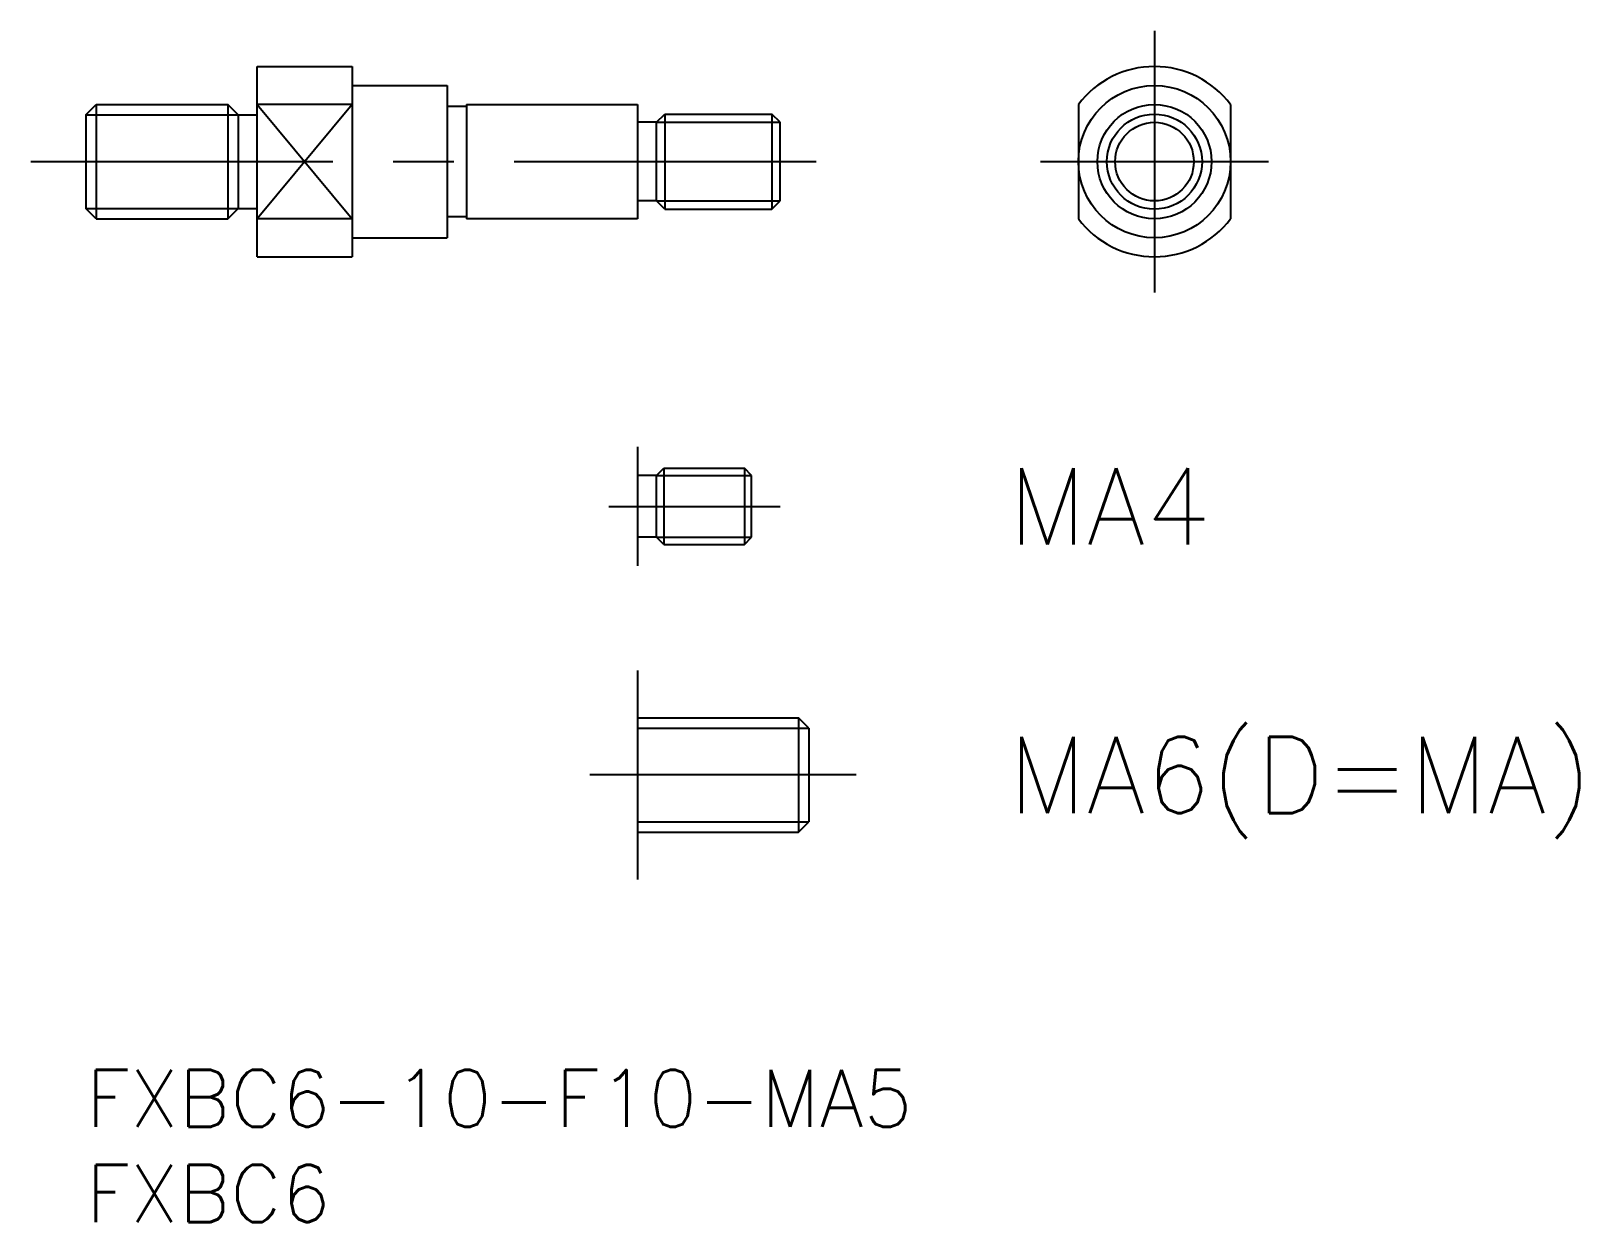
# Model space of a CAD drawing. Extents: x -2.9 to 78.5, y -8 to 54.6.
import ezdxf

# ---------------------------------------------------------------- set-up
doc = ezdxf.new("R2010")
doc.units = 0
doc.header["$LTSCALE"] = 0.5
doc.linetypes.add('CENTER', pattern=[50.8, 31.75, -6.35, 6.35, -6.35])
for name, color, linetype in [('MSM_CENTER', 1, 'CENTER'), ('MSM_CONTINUOUS', 7, 'CONTINUOUS'), ('MSM_NARROW', 5, 'CONTINUOUS'), ('MSM_PART_NUMBER', 7, 'CONTINUOUS')]:
    doc.layers.add(name, color=color, linetype=linetype)
doc.styles.get("Standard").update_dxf_attribs({"font": 'txt.shx', "height": 3, "bigfont": 'bigfont.shx'})

# ---------------------------------------------------------------- blocks, each defined once
blk = doc.blocks.new('*U4')
at = {"layer": 'MSM_PART_NUMBER'}
blk.add_text('FXBC6-10-F10-MA5', height=3, dxfattribs=at).set_placement((0, -3))
blk = doc.blocks.new('*U5')
at = {"layer": 'MSM_PART_NUMBER'}
blk.add_text('FXBC6', height=3, dxfattribs=at).set_placement((0, -8))
blk = doc.blocks.new('*U6')
at = {"layer": 'MSM_PART_NUMBER'}
blk.add_text('MA4', height=4, dxfattribs=at).set_placement((48.5, 27.621))
blk = doc.blocks.new('*U7')
at = {"layer": 'MSM_PART_NUMBER'}
blk.add_text('MA6(D=MA)', height=4, dxfattribs=at).set_placement((48.5, 13.5))

msp = doc.modelspace()

# ---------------------------------------------------------------- linework, layer by layer
at = {"layer": 'MSM_CENTER'}
for p, q in [((56.178257, 54.611937), (56.178257, 40.872063)), ((-2.890343, 47.742), (40.185635, 47.742)), ((50.185635, 47.742), (62.170879, 47.742)), ((27.5, 29.621), (36.5, 29.621)), ((40.5, 15.5), (26.5, 15.5))]:
    msp.add_line(p, q, dxfattribs=at)
at = {"layer": 'MSM_CONTINUOUS'}
for p, q in [((9, 42.742), (9, 52.742)), ((9, 52.742), (14, 52.742)), ((14, 52.742), (14, 42.742)), ((14, 51.742), (19, 51.742)), ((19, 51.742), (19, 43.742)), ((0, 50.2005), (0.5415, 50.742)), ((0.5415, 50.742), (7.4585, 50.742)), ((0.5415, 50.742), (0.5415, 44.742)), ((8, 50.2005), (7.4585, 50.742)), ((7.4585, 50.742), (7.4585, 44.742)), ((14, 50.742), (9, 50.742)), ((20, 50.642), (19, 50.642)), ((20, 50.742), (29, 50.742)), ((20, 50.742), (20, 44.742)), ((29, 50.742), (29, 44.742)), ((52.178257, 50.742), (52.178257, 44.742)), ((60.178257, 50.742), (60.178257, 44.742)), ((0, 50.2005), (0, 45.2835)), ((8, 50.2005), (8, 45.2835)), ((8, 50.2005), (9, 50.2005)), ((30, 49.809), (29, 49.809)), ((30, 49.809), (30.433, 50.242)), ((30, 45.675), (30, 49.809)), ((30.433, 50.242), (36.067, 50.242)), ((30.433, 50.242), (30.433, 45.242)), ((36.5, 49.809), (36.067, 50.242)), ((36.067, 50.242), (36.067, 45.242)), ((36.5, 45.675), (36.5, 49.809)), ((30, 45.675), (29, 45.675)), ((30.433, 45.242), (30, 45.675)), ((36.067, 45.242), (36.5, 45.675)), ((0.5415, 44.742), (0, 45.2835)), ((7.4585, 44.742), (8, 45.2835)), ((8, 45.2835), (9, 45.2835)), ((20, 44.842), (19, 44.842)), ((30.433, 45.242), (36.067, 45.242)), ((0.5415, 44.742), (7.4585, 44.742)), ((14, 44.742), (9, 44.742)), ((29, 44.742), (20, 44.742)), ((14, 43.742), (19, 43.742)), ((9, 42.742), (14, 42.742)), ((29, 32.742), (29, 26.5)), ((30, 31.242), (29, 31.242)), ((30, 31.242), (30.379, 31.621)), ((30, 28), (30, 31.242)), ((30.379, 31.621), (34.621, 31.621)), ((30.379, 31.621), (30.379, 27.621)), ((35, 31.242), (34.621, 31.621)), ((34.621, 31.621), (34.621, 27.621)), ((35, 28), (35, 31.242)), ((30, 28), (29, 28)), ((30.379, 27.621), (30, 28)), ((34.621, 27.621), (35, 28)), ((30.379, 27.621), (34.621, 27.621)), ((29, 21), (29, 10)), ((29, 18.5), (37.4585, 18.5)), ((38, 17.9585), (37.4585, 18.5)), ((37.4585, 18.5), (37.4585, 12.5)), ((38, 17.9585), (38, 13.0415)), ((37.4585, 12.5), (38, 13.0415)), ((29, 12.5), (37.4585, 12.5))]:
    msp.add_line(p, q, dxfattribs=at)
for radius in [4, 3, 2.5]:
    msp.add_circle((56.178257, 47.742), radius, dxfattribs=at)
for start, end in [(36.869898, 143.130102), (216.869898, 323.130102)]:
    msp.add_arc((56.178257, 47.742), 5, start, end, dxfattribs=at)
at = {"layer": 'MSM_NARROW'}
for p, q in [((9, 50.742), (14, 44.742)), ((14, 50.742), (9, 44.742)), ((0, 50.2005), (8, 50.2005)), ((30, 49.809), (36.5, 49.809)), ((30, 45.675), (36.5, 45.675)), ((0, 45.2835), (8, 45.2835)), ((30, 31.242), (35, 31.242)), ((30, 28), (35, 28)), ((29, 17.9585), (38, 17.9585)), ((29, 13.0415), (38, 13.0415))]:
    msp.add_line(p, q, dxfattribs=at)
msp.add_circle((56.178257, 47.742), 2.067, dxfattribs=at)

# ---------------------------------------------------------------- block references
at = {"layer": 'MSM_CONTINUOUS'}
for name in ['*U6', '*U7', '*U4', '*U5']:
    msp.add_blockref(name, (0, 0), dxfattribs=at)

doc.saveas('drawing.dxf')
